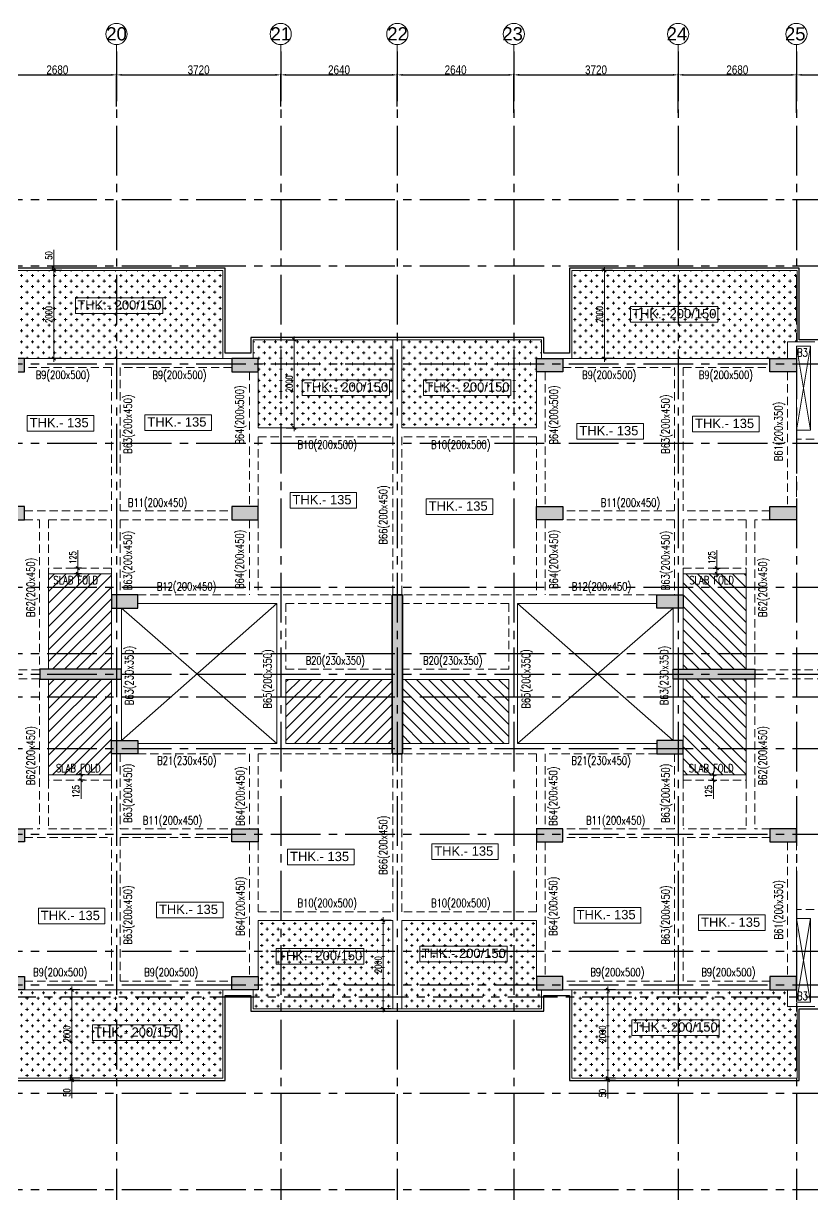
# Model space of a CAD drawing. Header units: millimetres. Extents: x 1255966 to 1543012, y 318612 to 465611.
# Drawn here: x 1395403 to 1413276, y 343870 to 370403 of the extents above; entities that cross this region are included whole.
import ezdxf
from ezdxf.enums import TextEntityAlignment as Align

# ---------------------------------------------------------------- set-up
doc = ezdxf.new("R2010")
doc.units = ezdxf.units.MM
doc.header["$LTSCALE"] = 500
doc.header["$MEASUREMENT"] = 0
doc.header["$PDMODE"] = 34
doc.linetypes.add('HIDDEN', pattern=[0.375, 0.25, -0.125])
doc.linetypes.add('Site$0$CENTER2', pattern=[1.125, 0.75, -0.125, 0.125, -0.125])
doc.layers.get('Defpoints').update_dxf_attribs({"lineweight": 0})
for name, color, linetype in [('3BEAM NO', 6, 'Continuous'), ('GLASS', 5, 'Continuous'), ('GRID', 7, 'Continuous'), ('GRID DIM', 7, 'Continuous'), ('S-COLUMN-HATCH', 253, 'Continuous'), ('S-FRAMING PLAN', 4, 'Continuous'), ('T BEAM N', 3, 'Continuous'), ('TOWER AREA COLUMN.', 6, 'Continuous')]:
    doc.layers.add(name, color=color, linetype=linetype)
for name, color, linetype, lineweight in [('CALL', 1, 'Continuous', 18), ('CUT OUT', 1, 'Continuous', 13), ('dim-M', 1, 'Continuous', 15), ('GRID NO.', 7, 'Continuous', 20), ('HATCH', 1, 'Continuous', 5), ('TEXT 01', 3, 'Continuous', 15), ('TOWER AREA BEAM..', 3, 'Continuous', 20), ('TOWER COL HATCH', 253, 'Continuous', 20)]:
    doc.layers.add(name, color=color, linetype=linetype, lineweight=lineweight)
doc.layers.add('PROJECTION', color=7, linetype='HIDDEN', true_color=0xff4000)
doc.layers.add('STAIR', color=7, linetype='Continuous', true_color=0x3f4f7f)
doc.styles.add('2MM', font='romans.shx', dxfattribs={"width": 0.7})
doc.styles.add('ABHI', font='arial.ttf')
doc.styles.add('D50', font='arial.ttf', dxfattribs={"width": 0.8})
doc.styles.add('S-T', font='romans.shx')
doc.dimstyles.new('INNER DIM', dxfattribs={"dimtxt": 200, "dimasz": 120, "dimexe": 25, "dimexo": 25, "dimgap": 12, "dimtad": 1, "dimdec": 0, "dimrnd": 5, "dimzin": 0, "dimdsep": 46, "dimtxsty": 'D50', "dimcen": 0.09, "dimdle": 25, "dimclrt": 6, "dimadec": 0, "dimazin": 0, "dimtfac": 1, "dimtdec": 0, "dimtofl": 0, "dimtmove": 1, "dimatfit": 3, "dimfxl": 75, "dimtolj": 1, "dimtzin": 0, "dimarcsym": 0})
doc.dimstyles.new('RAJESH', dxfattribs={"dimtxt": 200, "dimasz": 180, "dimexe": 100, "dimexo": 250, "dimgap": 50, "dimtad": 2, "dimdec": 0, "dimrnd": 5, "dimzin": 1, "dimdsep": 46, "dimtxsty": '2MM', "dimblk": 'OBLIQUE', "dimcen": 0, "dimdle": 100, "dimclrd": 1, "dimclre": 1, "dimclrt": 3, "dimadec": 0, "dimazin": 0, "dimtfac": 1, "dimtdec": 0, "dimtix": 1, "dimtmove": 2, "dimatfit": 3, "dimfxl": 1, "dimtolj": 1, "dimlwd": -1, "dimarcsym": 0})
pattern_1 = [(90, (-1381890.62, -304839.69), (-125, 125), [62.5, -187.5]), (180, (-1381859.37, -304808.44), (-125, -125), [62.5, -187.5])]
pattern_2 = [(45, (-1381890.62, -304839.69), (-132.582521, 132.582521), [])]

# ---------------------------------------------------------------- blocks, each defined once
blk = doc.blocks.new('A$Ca8bcdc7a')
at = {"layer": 'HATCH', "ltscale": 10}
h = blk.add_hatch(dxfattribs=at)
h.set_pattern_fill('CROSS', color=1, scale=500, angle=90)
h.set_pattern_definition(pattern_1)
h.paths.add_polyline_path([(18030, 7280), (12925, 7280), (12925, 5660), (13140, 5660), (13140, 5280), (13690, 5280), (18030, 5280)])
h = blk.add_hatch(dxfattribs=at)
h.set_pattern_fill('CROSS', color=1, scale=500, angle=90)
h.set_pattern_definition(pattern_1)
h.paths.add_polyline_path([(21880, 5710), (18715, 5710), (18715, 5280), (18830, 5280), (18830, 3710), (21830, 3710), (21880, 3710)])
h = blk.add_hatch(dxfattribs=at)
h.set_pattern_fill('ANSI31', color=1, scale=1500)
h.set_pattern_definition(pattern_2)
h.paths.add_polyline_path([(15505, -1755), (15505, -370), (15505, -70), (15505, 405), (14080, 405), (14080, -1755)])
h = blk.add_hatch(dxfattribs=at)
h.set_pattern_fill('ANSI31', color=1, scale=1500)
h.set_pattern_definition(pattern_2)
h.paths.add_polyline_path([(14080, -4145), (15505, -4145), (15505, -3670), (15505, -3370), (15505, -1985), (14080, -1985)])
h = blk.add_hatch(dxfattribs=at)
h.set_pattern_fill('ANSI31', color=1, scale=1500)
h.set_pattern_definition(pattern_2)
h.paths.add_polyline_path([(21865, -3440), (21865, -1985), (19455, -1985), (19455, -3440)])
h = blk.add_hatch(dxfattribs=at)
h.set_pattern_fill('CROSS', color=1, scale=500, angle=90)
h.set_pattern_definition([(90, (-1376200.62, -303269.69), (-125, 125), [62.5, -187.5]), (180, (-1376169.37, -303238.44), (-125, -125), [62.5, -187.5])])
h.paths.add_polyline_path([(21880, -7452), (23770, -7450), (19380, -7450), (18830, -7450), (18830, -9020), (18715, -9020), (18715, -9450), (21880, -9450)])
h = blk.add_hatch(dxfattribs=at)
h.set_pattern_fill('CROSS', color=1, scale=500, angle=90)
h.set_pattern_definition(pattern_1)
h.paths.add_polyline_path([(18030, -9020), (13690, -9020), (13140, -9020), (13140, -9400), (12925, -9400), (12925, -11020), (18030, -11020)])
at = {"layer": 'CUT OUT', "color": 1, "ltscale": 10}
for p, q in [((12625, 5560), (12940, 3660)), ((12940, 5560), (12625, 3660)), ((19255, -270), (15735, -3370)), ((15735, -370), (19255, -3440)), ((12940, -7400), (12625, -9300)), ((12625, -7400), (12940, -9300))]:
    blk.add_line(p, q, dxfattribs=at)
at = {"layer": 'S-FRAMING PLAN', "color": 3, "linetype": 'ByBlock', "lineweight": 20, "ltscale": 10}
for p, q in [((12525, 5660), (13140, 5660)), ((13140, 5660), (13140, 5280)), ((21880, 5710), (21880, 3710)), ((12625, 5560), (12625, 3660)), ((12625, 5560), (12940, 5560)), ((12940, 5560), (12940, 5280)), ((13540, 5280), (18230, 5280)), ((12940, 4980), (12940, 3660)), ((18830, 4980), (18830, 3710)), ((12625, 3660), (12940, 3660)), ((18830, 3710), (21880, 3710)), ((14080, 530), (14080, -1755)), ((15505, 405), (14080, 405)), ((15505, 530), (15505, -70)), ((15505, -370), (15505, -1755)), ((15735, -370), (15735, -1755)), ((16105, -270), (19255, -270)), ((19255, -270), (19255, -3440)), ((14080, -1985), (14080, -4270)), ((15505, -1985), (15505, -3370)), ((15735, -1985), (15735, -3370)), ((19455, -1985), (21865, -1985)), ((19455, -1985), (19455, -3440)), ((16105, -3440), (19255, -3440)), ((19455, -3440), (21865, -3440)), ((15505, -3670), (15505, -4270)), ((15505, -4145), (14080, -4145)), ((12625, -7400), (12625, -9300)), ((12625, -7400), (12940, -7400)), ((12940, -7400), (12940, -8720)), ((18830, -7450), (21880, -7450)), ((18830, -7450), (18830, -8720)), ((21880, -9450), (21880, -7450)), ((12940, -9020), (12940, -9300)), ((13140, -9020), (13140, -9400)), ((13540, -9020), (18230, -9020)), ((12525, -9400), (13140, -9400)), ((12625, -9300), (12940, -9300))]:
    blk.add_line(p, q, dxfattribs=at)
for points in [[(12925, 5660), (12925, 7280), (18030, 7280), (18030, 5280)], [(21980, 5710), (18715, 5710), (18715, 5280)], [(18030, -9020), (18030, -11020), (12925, -11020), (12925, -9400)], [(21980, -9450), (18715, -9450), (18715, -9020)]]:
    blk.add_lwpolyline(points, dxfattribs=at)
at = {"layer": 'TOWER AREA BEAM..', "color": 3, "linetype": 'HIDDEN', "ltscale": 1.5}
for p, q in [((15505, 5080), (13540, 5080)), ((15505, 5080), (15505, 1830)), ((18230, 5080), (15705, 5080)), ((15705, 5080), (15705, 1830)), ((13140, 4980), (13140, 1930)), ((18630, 4980), (18630, 1930)), ((10010, 3460), (12940, 3460)), ((12940, 3460), (12940, 1930)), ((18830, 3510), (21880, 3510)), ((18830, 3510), (18830, 1930)), ((21880, 3510), (21880, -70)), ((13540, 1830), (15505, 1830)), ((13540, 1630), (13880, 1630)), ((13880, 1630), (13880, -1755)), ((14080, 1630), (14080, 530)), ((14080, 1630), (15505, 1630)), ((15505, 1630), (15505, 530)), ((15705, 1830), (18230, 1830)), ((15705, 1630), (15705, -70)), ((15705, 1630), (18230, 1630)), ((18630, 1630), (18630, -70)), ((18830, 1630), (18830, -70)), ((15505, 530), (14080, 530)), ((16105, -70), (18630, -70)), ((18830, -70), (21865, -70)), ((19455, -270), (19455, -1755)), ((19455, -270), (21865, -270)), ((13880, -1770), (7089, -1770)), ((19455, -1755), (21865, -1755)), ((13880, -1970), (7089, -1970)), ((13880, -1985), (13880, -5370)), ((15705, -3670), (15705, -5370)), ((16105, -3670), (18630, -3670)), ((18630, -3670), (18630, -5370)), ((18830, -3670), (18830, -5370)), ((18830, -3670), (21865, -3670)), ((21880, -7250), (21880, -3670)), ((15505, -4270), (14080, -4270)), ((14080, -4270), (14080, -5370)), ((15505, -4270), (15505, -5370)), ((13540, -5370), (13880, -5370)), ((13540, -5570), (15505, -5570)), ((14080, -5370), (15505, -5370)), ((15505, -5570), (15505, -8820)), ((15705, -5370), (18230, -5370)), ((15705, -5570), (15705, -8820)), ((15705, -5570), (18230, -5570)), ((12940, -5670), (12940, -7200)), ((13140, -5670), (13140, -8720)), ((18630, -5670), (18630, -8720)), ((18830, -5670), (18830, -7250)), ((10010, -7200), (12940, -7200)), ((18830, -7250), (21880, -7250)), ((13540, -8820), (15505, -8820)), ((15705, -8820), (18230, -8820))]:
    blk.add_line(p, q, dxfattribs=at)
blk = doc.blocks.new('GRID MARK')
at = {"layer": 'GRID NO.', "const_width": 50}
blk.add_lwpolyline([(0, -541), (0, -891)], dxfattribs=at)
at = {"layer": 'GRID NO.'}
blk.add_circle((0, 0), 541, dxfattribs=at)
at = {"layer": 'GRID NO.', "style": 'D50', "width": 0.8}
blk.add_attdef('Y1', text='', height=500, dxfattribs=at).set_placement((-33, -267), align=Align.CENTER)
blk = doc.blocks.new('*D29')
at = {"layer": 'Defpoints', "color": 0, "linetype": 'Continuous', "transparency": 16777216}
for p in [(1397511, 258393), (1394831, 257871), (1397511, 257652)]:
    blk.add_point(p, dxfattribs=at)
at = {"layer": 'GRID DIM', "color": 0, "linetype": 'Continuous', "lineweight": -2, "transparency": 16777216}
for p, q in [((1394831, 257896), (1394831, 258418)), ((1397511, 257677), (1397511, 258418))]:
    blk.add_line(p, q, dxfattribs=at)
at = {"layer": 'GRID DIM', "linetype": 'Continuous', "lineweight": -2, "transparency": 16777216}
blk.add_line((1394951, 258393), (1397391, 258393), dxfattribs=at)
at = {"layer": 'GRID DIM', "linetype": 'Continuous', "transparency": 16777216}
for points in [[(1394951, 258413), (1394951, 258373), (1394831, 258393)], [(1397391, 258413), (1397391, 258373), (1397511, 258393)]]:
    blk.add_solid(points, dxfattribs=at)
at = {"layer": 'GRID DIM', "linetype": 'Continuous', "transparency": 16777216, "insert": (1396171, 258507), "char_height": 200, "attachment_point": 5, "style": 'D50'}
blk.add_mtext('\\A1;2680', dxfattribs=at)
blk = doc.blocks.new('*D30')
at = {"layer": 'Defpoints', "color": 0, "linetype": 'Continuous', "transparency": 16777216}
for p in [(1401231, 258393), (1397511, 257652), (1401231, 257652)]:
    blk.add_point(p, dxfattribs=at)
at = {"layer": 'GRID DIM', "color": 0, "linetype": 'Continuous', "lineweight": -2, "transparency": 16777216}
for p, q in [((1397511, 257677), (1397511, 258418)), ((1401231, 257677), (1401231, 258418))]:
    blk.add_line(p, q, dxfattribs=at)
at = {"layer": 'GRID DIM', "linetype": 'Continuous', "lineweight": -2, "transparency": 16777216}
blk.add_line((1397631, 258393), (1401111, 258393), dxfattribs=at)
at = {"layer": 'GRID DIM', "linetype": 'Continuous', "transparency": 16777216}
for points in [[(1397631, 258413), (1397631, 258373), (1397511, 258393)], [(1401111, 258413), (1401111, 258373), (1401231, 258393)]]:
    blk.add_solid(points, dxfattribs=at)
at = {"layer": 'GRID DIM', "linetype": 'Continuous', "transparency": 16777216, "insert": (1399371, 258507), "char_height": 200, "attachment_point": 5, "style": 'D50'}
blk.add_mtext('\\A1;3720', dxfattribs=at)
blk = doc.blocks.new('*D31')
at = {"layer": 'Defpoints', "color": 0, "linetype": 'Continuous', "transparency": 16777216}
for p in [(1403871, 258393), (1401231, 257652), (1403871, 257652)]:
    blk.add_point(p, dxfattribs=at)
at = {"layer": 'GRID DIM', "color": 0, "linetype": 'Continuous', "lineweight": -2, "transparency": 16777216}
for p, q in [((1401231, 257677), (1401231, 258418)), ((1403871, 257677), (1403871, 258418))]:
    blk.add_line(p, q, dxfattribs=at)
at = {"layer": 'GRID DIM', "linetype": 'Continuous', "lineweight": -2, "transparency": 16777216}
blk.add_line((1401351, 258393), (1403751, 258393), dxfattribs=at)
at = {"layer": 'GRID DIM', "linetype": 'Continuous', "transparency": 16777216}
for points in [[(1401351, 258413), (1401351, 258373), (1401231, 258393)], [(1403751, 258413), (1403751, 258373), (1403871, 258393)]]:
    blk.add_solid(points, dxfattribs=at)
at = {"layer": 'GRID DIM', "linetype": 'Continuous', "transparency": 16777216, "insert": (1402551, 258507), "char_height": 200, "attachment_point": 5, "style": 'D50'}
blk.add_mtext('\\A1;2640', dxfattribs=at)
blk = doc.blocks.new('*D32')
at = {"layer": 'Defpoints', "color": 0, "linetype": 'Continuous', "transparency": 16777216}
for p in [(1406511, 258393), (1403871, 257652), (1406511, 257510)]:
    blk.add_point(p, dxfattribs=at)
at = {"layer": 'GRID DIM', "color": 0, "linetype": 'Continuous', "lineweight": -2, "transparency": 16777216}
for p, q in [((1403871, 257677), (1403871, 258418)), ((1406511, 257535), (1406511, 258418))]:
    blk.add_line(p, q, dxfattribs=at)
at = {"layer": 'GRID DIM', "linetype": 'Continuous', "lineweight": -2, "transparency": 16777216}
blk.add_line((1403991, 258393), (1406391, 258393), dxfattribs=at)
at = {"layer": 'GRID DIM', "linetype": 'Continuous', "transparency": 16777216}
for points in [[(1403991, 258413), (1403991, 258373), (1403871, 258393)], [(1406391, 258413), (1406391, 258373), (1406511, 258393)]]:
    blk.add_solid(points, dxfattribs=at)
at = {"layer": 'GRID DIM', "linetype": 'Continuous', "transparency": 16777216, "insert": (1405191, 258507), "char_height": 200, "attachment_point": 5, "style": 'D50'}
blk.add_mtext('\\A1;2640', dxfattribs=at)
blk = doc.blocks.new('*D33')
at = {"layer": 'Defpoints', "color": 0, "linetype": 'Continuous', "transparency": 16777216}
for p in [(1410231, 258393), (1406511, 257510), (1410231, 257510)]:
    blk.add_point(p, dxfattribs=at)
at = {"layer": 'GRID DIM', "color": 0, "linetype": 'Continuous', "lineweight": -2, "transparency": 16777216}
for p, q in [((1406511, 257535), (1406511, 258418)), ((1410231, 257535), (1410231, 258418))]:
    blk.add_line(p, q, dxfattribs=at)
at = {"layer": 'GRID DIM', "linetype": 'Continuous', "lineweight": -2, "transparency": 16777216}
blk.add_line((1406631, 258393), (1410111, 258393), dxfattribs=at)
at = {"layer": 'GRID DIM', "linetype": 'Continuous', "transparency": 16777216}
for points in [[(1406631, 258413), (1406631, 258373), (1406511, 258393)], [(1410111, 258413), (1410111, 258373), (1410231, 258393)]]:
    blk.add_solid(points, dxfattribs=at)
at = {"layer": 'GRID DIM', "linetype": 'Continuous', "transparency": 16777216, "insert": (1408371, 258507), "char_height": 200, "attachment_point": 5, "style": 'D50'}
blk.add_mtext('\\A1;3720', dxfattribs=at)
blk = doc.blocks.new('*D34')
at = {"layer": 'Defpoints', "color": 0, "linetype": 'Continuous', "transparency": 16777216}
for p in [(1412911, 258393), (1410231, 257510), (1412911, 257510)]:
    blk.add_point(p, dxfattribs=at)
at = {"layer": 'GRID DIM', "color": 0, "linetype": 'Continuous', "lineweight": -2, "transparency": 16777216}
for p, q in [((1410231, 257535), (1410231, 258418)), ((1412911, 257535), (1412911, 258418))]:
    blk.add_line(p, q, dxfattribs=at)
at = {"layer": 'GRID DIM', "linetype": 'Continuous', "lineweight": -2, "transparency": 16777216}
blk.add_line((1410351, 258393), (1412791, 258393), dxfattribs=at)
at = {"layer": 'GRID DIM', "linetype": 'Continuous', "transparency": 16777216}
for points in [[(1410351, 258413), (1410351, 258373), (1410231, 258393)], [(1412791, 258413), (1412791, 258373), (1412911, 258393)]]:
    blk.add_solid(points, dxfattribs=at)
at = {"layer": 'GRID DIM', "linetype": 'Continuous', "transparency": 16777216, "insert": (1411571, 258507), "char_height": 200, "attachment_point": 5, "style": 'D50'}
blk.add_mtext('\\A1;2680', dxfattribs=at)
blk = doc.blocks.new('*D35')
at = {"layer": 'Defpoints', "color": 0, "linetype": 'Continuous', "transparency": 16777216}
for p in [(1416441, 258393), (1412911, 257510), (1416441, 257510)]:
    blk.add_point(p, dxfattribs=at)
at = {"layer": 'GRID DIM', "color": 0, "linetype": 'Continuous', "lineweight": -2, "transparency": 16777216}
for p, q in [((1412911, 257535), (1412911, 258418)), ((1416441, 257535), (1416441, 258418))]:
    blk.add_line(p, q, dxfattribs=at)
at = {"layer": 'GRID DIM', "linetype": 'Continuous', "lineweight": -2, "transparency": 16777216}
blk.add_line((1413031, 258393), (1416321, 258393), dxfattribs=at)
at = {"layer": 'GRID DIM', "linetype": 'Continuous', "transparency": 16777216}
for points in [[(1413031, 258413), (1413031, 258373), (1412911, 258393)], [(1416321, 258413), (1416321, 258373), (1416441, 258393)]]:
    blk.add_solid(points, dxfattribs=at)
at = {"layer": 'GRID DIM', "linetype": 'Continuous', "transparency": 16777216, "insert": (1414676, 258507), "char_height": 200, "attachment_point": 5, "style": 'D50'}
blk.add_mtext('\\A1;3530', dxfattribs=at)
blk = doc.blocks.new('_Oblique')
at = {"color": 0, "linetype": 'ByBlock', "lineweight": -2}
blk.add_line((-0.5, -0.5), (0.5, 0.5), dxfattribs=at)
blk = doc.blocks.new('*D79')
at = {"layer": 'Defpoints', "color": 0, "ltscale": 100, "transparency": 16777216}
for p in [(1396707, 353258), (1396829, 353383), (1396829, 353258)]:
    blk.add_point(p, dxfattribs=at)
at = {"layer": 'dim-M', "color": 1, "ltscale": 100, "transparency": 16777216}
for p, q in [((1396707, 353458), (1396707, 353183)), ((1396707, 352836), (1396707, 353258))]:
    blk.add_line(p, q, dxfattribs=at)
at = {"layer": 'dim-M', "color": 1, "lineweight": -2, "ltscale": 100, "transparency": 16777216}
for p, q in [((1396789, 353383), (1396632, 353383)), ((1396789, 353258), (1396632, 353258))]:
    blk.add_line(p, q, dxfattribs=at)
at = {"layer": 'dim-M', "color": 1, "ltscale": 100, "transparency": 16777216, "xscale": 75, "yscale": 75, "zscale": 75}
for p, rotation in [((1396707, 353383), 90), ((1396707, 353258), 270)]:
    blk.add_blockref('_Oblique', p, dxfattribs=dict(at, rotation=rotation))
at = {"layer": 'dim-M', "color": 3, "ltscale": 100, "transparency": 16777216, "insert": (1396592, 353003), "char_height": 150, "attachment_point": 5, "rotation": 90, "style": '2MM'}
blk.add_mtext('\\A1;125', dxfattribs=at)
blk = doc.blocks.new('*D80')
at = {"layer": 'Defpoints', "color": 0, "ltscale": 100, "transparency": 16777216}
for p in [(1396636, 357933), (1396758, 358058), (1396758, 357933)]:
    blk.add_point(p, dxfattribs=at)
at = {"layer": 'dim-M', "color": 1, "ltscale": 100, "transparency": 16777216}
for p, q in [((1396636, 358471), (1396636, 358058)), ((1396636, 358133), (1396636, 357858))]:
    blk.add_line(p, q, dxfattribs=at)
at = {"layer": 'dim-M', "color": 1, "lineweight": -2, "ltscale": 100, "transparency": 16777216}
for p, q in [((1396718, 358058), (1396561, 358058)), ((1396718, 357933), (1396561, 357933))]:
    blk.add_line(p, q, dxfattribs=at)
at = {"layer": 'dim-M', "color": 1, "ltscale": 100, "transparency": 16777216, "xscale": 75, "yscale": 75, "zscale": 75}
for p, rotation in [((1396636, 358058), 90), ((1396636, 357933), 270)]:
    blk.add_blockref('_Oblique', p, dxfattribs=dict(at, rotation=rotation))
at = {"layer": 'dim-M', "color": 3, "ltscale": 100, "transparency": 16777216, "insert": (1396521, 358303), "char_height": 150, "attachment_point": 5, "rotation": 90, "style": '2MM'}
blk.add_mtext('\\A1;125', dxfattribs=at)
blk = doc.blocks.new('*D83')
at = {"layer": 'Defpoints', "color": 0, "ltscale": 100, "transparency": 16777216}
for p in [(1410912, 353383), (1410912, 353258), (1411035, 353258)]:
    blk.add_point(p, dxfattribs=at)
at = {"layer": 'dim-M', "color": 1, "ltscale": 100, "transparency": 16777216}
for p, q in [((1411035, 353458), (1411035, 353183)), ((1411035, 352836), (1411035, 353258))]:
    blk.add_line(p, q, dxfattribs=at)
at = {"layer": 'dim-M', "color": 1, "lineweight": -2, "ltscale": 100, "transparency": 16777216}
for p, q in [((1410952, 353383), (1411110, 353383)), ((1410952, 353258), (1411110, 353258))]:
    blk.add_line(p, q, dxfattribs=at)
at = {"layer": 'dim-M', "color": 1, "ltscale": 100, "transparency": 16777216, "xscale": 75, "yscale": 75, "zscale": 75}
for p, rotation in [((1411035, 353383), 90), ((1411035, 353258), 270)]:
    blk.add_blockref('_Oblique', p, dxfattribs=dict(at, rotation=rotation))
at = {"layer": 'dim-M', "color": 3, "ltscale": 100, "transparency": 16777216, "insert": (1410920, 353003), "char_height": 150, "attachment_point": 5, "rotation": 90, "style": '2MM'}
blk.add_mtext('\\A1;125', dxfattribs=at)
blk = doc.blocks.new('*D82')
at = {"layer": 'Defpoints', "color": 0, "ltscale": 100, "transparency": 16777216}
for p in [(1410984, 358058), (1410984, 357933), (1411106, 357933)]:
    blk.add_point(p, dxfattribs=at)
at = {"layer": 'dim-M', "color": 1, "ltscale": 100, "transparency": 16777216}
for p, q in [((1411106, 358471), (1411106, 358058)), ((1411106, 358133), (1411106, 357858))]:
    blk.add_line(p, q, dxfattribs=at)
at = {"layer": 'dim-M', "color": 1, "lineweight": -2, "ltscale": 100, "transparency": 16777216}
for p, q in [((1411024, 358058), (1411181, 358058)), ((1411024, 357933), (1411181, 357933))]:
    blk.add_line(p, q, dxfattribs=at)
at = {"layer": 'dim-M', "color": 1, "ltscale": 100, "transparency": 16777216, "xscale": 75, "yscale": 75, "zscale": 75}
for p, rotation in [((1411106, 358058), 90), ((1411106, 357933), 270)]:
    blk.add_blockref('_Oblique', p, dxfattribs=dict(at, rotation=rotation))
at = {"layer": 'dim-M', "color": 3, "ltscale": 100, "transparency": 16777216, "insert": (1410991, 358303), "char_height": 150, "attachment_point": 5, "rotation": 90, "style": '2MM'}
blk.add_mtext('\\A1;125', dxfattribs=at)
blk = doc.blocks.new('3tgra')
at = {"layer": 'TOWER COL HATCH'}
h = blk.add_hatch(color=253, dxfattribs=at)
h.dxf.hatch_style = 1
h.paths.add_polyline_path([(1395431, 91122), (1395431, 91422), (1394831, 91422), (1394831, 91122)])
h = blk.add_hatch(color=253, dxfattribs=at)
h.dxf.hatch_style = 1
h.paths.add_polyline_path([(1400721, 91122), (1400721, 91422), (1400121, 91422), (1400121, 91122)])
h = blk.add_hatch(color=253, dxfattribs=at)
h.dxf.hatch_style = 1
h.paths.add_polyline_path([(1395431, 87772), (1395431, 88072), (1394831, 88072), (1394831, 87772)])
h = blk.add_hatch(color=253, dxfattribs=at)
h.dxf.hatch_style = 1
h.paths.add_polyline_path([(1400121, 88072), (1400121, 87772), (1400721, 87772), (1400721, 88072)])
h = blk.add_hatch(color=253, dxfattribs=at)
h.dxf.hatch_style = 1
h.paths.add_polyline_path([(1397996, 85772), (1397996, 86072), (1397396, 86072), (1397396, 85772)])
h = blk.add_hatch(color=253, dxfattribs=at)
h.dxf.hatch_style = 1
h.paths.add_polyline_path([(1403986, 82472), (1403986, 86072), (1403756, 86072), (1403756, 82472)])
h = blk.add_hatch(color=253, dxfattribs=at)
h.dxf.hatch_style = 1
h.paths.add_polyline_path([(1397626, 84387), (1395771, 84387), (1395771, 84157), (1397626, 84157)])
h = blk.add_hatch(color=253, dxfattribs=at)
h.dxf.hatch_style = 1
h.paths.add_polyline_path([(1397996, 82772), (1397996, 82472), (1397396, 82472), (1397396, 82772)])
h = blk.add_hatch(color=253, dxfattribs=at)
h.dxf.hatch_style = 1
h.paths.add_polyline_path([(1395431, 80772), (1395431, 80472), (1394831, 80472), (1394831, 80772)])
h = blk.add_hatch(color=253, dxfattribs=at)
h.dxf.hatch_style = 1
h.paths.add_polyline_path([(1400121, 80472), (1400121, 80772), (1400721, 80772), (1400721, 80472)])
h = blk.add_hatch(color=253, dxfattribs=at)
h.dxf.hatch_style = 1
h.paths.add_polyline_path([(1395431, 77422), (1395431, 77122), (1394831, 77122), (1394831, 77422)])
h = blk.add_hatch(color=253, dxfattribs=at)
h.dxf.hatch_style = 1
h.paths.add_polyline_path([(1400721, 77422), (1400721, 77122), (1400121, 77122), (1400121, 77422)])
at = {"layer": 'TOWER AREA COLUMN.', "color": 4}
for points in [[(1395431, 91122), (1395431, 91422), (1394831, 91422), (1394831, 91122)], [(1400721, 91122), (1400721, 91422), (1400121, 91422), (1400121, 91122)], [(1395431, 87772), (1395431, 88072), (1394831, 88072), (1394831, 87772)], [(1400121, 88072), (1400121, 87772), (1400721, 87772), (1400721, 88072)], [(1397996, 85772), (1397996, 86072), (1397396, 86072), (1397396, 85772)], [(1403986, 82472), (1403986, 86072), (1403756, 86072), (1403756, 82472)], [(1397626, 84387), (1395771, 84387), (1395771, 84157), (1397626, 84157)], [(1397996, 82772), (1397996, 82472), (1397396, 82472), (1397396, 82772)], [(1395431, 80772), (1395431, 80472), (1394831, 80472), (1394831, 80772)], [(1400121, 80472), (1400121, 80772), (1400721, 80772), (1400721, 80472)], [(1395431, 77422), (1395431, 77122), (1394831, 77122), (1394831, 77422)], [(1400721, 77422), (1400721, 77122), (1400121, 77122), (1400121, 77422)]]:
    blk.add_lwpolyline(points, close=True, dxfattribs=at)
blk = doc.blocks.new('*D570')
at = {"layer": 'Defpoints', "color": 0, "ltscale": 100, "transparency": 16777216}
for p in [(1396312, 364808), (1396094, 362808), (1396312, 362808)]:
    blk.add_point(p, dxfattribs=at)
at = {"layer": 'dim-M', "color": 1, "ltscale": 100, "transparency": 16777216}
blk.add_line((1396094, 364883), (1396094, 362733), dxfattribs=at)
at = {"layer": 'dim-M', "color": 1, "lineweight": -2, "ltscale": 100, "transparency": 16777216}
for p, q in [((1396272, 364808), (1396019, 364808)), ((1396272, 362808), (1396019, 362808))]:
    blk.add_line(p, q, dxfattribs=at)
at = {"layer": 'dim-M', "color": 1, "ltscale": 100, "transparency": 16777216, "xscale": 75, "yscale": 75, "zscale": 75}
for p, rotation in [((1396094, 364808), 90), ((1396094, 362808), 270)]:
    blk.add_blockref('_Oblique', p, dxfattribs=dict(at, rotation=rotation))
at = {"layer": 'dim-M', "color": 3, "ltscale": 100, "transparency": 16777216, "insert": (1395979, 363808), "char_height": 150, "attachment_point": 5, "rotation": 90, "style": '2MM'}
blk.add_mtext('\\A1;2000', dxfattribs=at)
blk = doc.blocks.new('*D571')
at = {"layer": 'Defpoints', "color": 0, "ltscale": 100, "transparency": 16777216}
for p in [(1408784, 364808), (1408566, 362808), (1408784, 362808)]:
    blk.add_point(p, dxfattribs=at)
at = {"layer": 'dim-M', "color": 1, "ltscale": 100, "transparency": 16777216}
blk.add_line((1408566, 364883), (1408566, 362733), dxfattribs=at)
at = {"layer": 'dim-M', "color": 1, "lineweight": -2, "ltscale": 100, "transparency": 16777216}
for p, q in [((1408744, 364808), (1408491, 364808)), ((1408744, 362808), (1408491, 362808))]:
    blk.add_line(p, q, dxfattribs=at)
at = {"layer": 'dim-M', "color": 1, "ltscale": 100, "transparency": 16777216, "xscale": 75, "yscale": 75, "zscale": 75}
for p, rotation in [((1408566, 364808), 90), ((1408566, 362808), 270)]:
    blk.add_blockref('_Oblique', p, dxfattribs=dict(at, rotation=rotation))
at = {"layer": 'dim-M', "color": 3, "ltscale": 100, "transparency": 16777216, "insert": (1408451, 363808), "char_height": 150, "attachment_point": 5, "rotation": 90, "style": '2MM'}
blk.add_mtext('\\A1;2000', dxfattribs=at)
blk = doc.blocks.new('*D576')
at = {"layer": 'Defpoints', "color": 0, "ltscale": 100, "transparency": 16777216}
for p in [(1401316, 363238), (1401316, 361238), (1401534, 361238)]:
    blk.add_point(p, dxfattribs=at)
at = {"layer": 'dim-M', "color": 1, "lineweight": -2, "ltscale": 100, "transparency": 16777216}
for p, q in [((1401356, 363238), (1401609, 363238)), ((1401356, 361238), (1401609, 361238))]:
    blk.add_line(p, q, dxfattribs=at)
at = {"layer": 'dim-M', "color": 1, "ltscale": 100, "transparency": 16777216}
blk.add_line((1401534, 363313), (1401534, 361163), dxfattribs=at)
at = {"layer": 'dim-M', "color": 1, "ltscale": 100, "transparency": 16777216, "xscale": 75, "yscale": 75, "zscale": 75}
for p, rotation in [((1401534, 363238), 90), ((1401534, 361238), 270)]:
    blk.add_blockref('_Oblique', p, dxfattribs=dict(at, rotation=rotation))
at = {"layer": 'dim-M', "color": 3, "ltscale": 100, "transparency": 16777216, "insert": (1401419, 362238), "char_height": 150, "attachment_point": 5, "rotation": 90, "style": '2MM'}
blk.add_mtext('\\A1;2000', dxfattribs=at)
blk = doc.blocks.new('*D588')
at = {"layer": 'Defpoints', "color": 0, "ltscale": 100, "transparency": 16777216}
for p in [(1408855, 348508), (1408636, 346508), (1408855, 346508)]:
    blk.add_point(p, dxfattribs=at)
at = {"layer": 'dim-M', "color": 1, "lineweight": -2, "ltscale": 100, "transparency": 16777216}
for p, q in [((1408815, 348508), (1408561, 348508)), ((1408815, 346508), (1408561, 346508))]:
    blk.add_line(p, q, dxfattribs=at)
at = {"layer": 'dim-M', "color": 1, "ltscale": 100, "transparency": 16777216}
blk.add_line((1408636, 348583), (1408636, 346433), dxfattribs=at)
at = {"layer": 'dim-M', "color": 1, "ltscale": 100, "transparency": 16777216, "xscale": 75, "yscale": 75, "zscale": 75}
for p, rotation in [((1408636, 348508), 90), ((1408636, 346508), 270)]:
    blk.add_blockref('_Oblique', p, dxfattribs=dict(at, rotation=rotation))
at = {"layer": 'dim-M', "color": 3, "ltscale": 100, "transparency": 16777216, "insert": (1408521, 347508), "char_height": 150, "attachment_point": 5, "rotation": 90, "style": '2MM'}
blk.add_mtext('\\A1;2000', dxfattribs=at)
blk = doc.blocks.new('*D589')
at = {"layer": 'Defpoints', "color": 0, "ltscale": 100, "transparency": 16777216}
for p in [(1396721, 348508), (1396502, 346508), (1396721, 346508)]:
    blk.add_point(p, dxfattribs=at)
at = {"layer": 'dim-M', "color": 1, "lineweight": -2, "ltscale": 100, "transparency": 16777216}
for p, q in [((1396681, 348508), (1396427, 348508)), ((1396681, 346508), (1396427, 346508))]:
    blk.add_line(p, q, dxfattribs=at)
at = {"layer": 'dim-M', "color": 1, "ltscale": 100, "transparency": 16777216}
blk.add_line((1396502, 348583), (1396502, 346433), dxfattribs=at)
at = {"layer": 'dim-M', "color": 1, "ltscale": 100, "transparency": 16777216, "xscale": 75, "yscale": 75, "zscale": 75}
for p, rotation in [((1396502, 348508), 90), ((1396502, 346508), 270)]:
    blk.add_blockref('_Oblique', p, dxfattribs=dict(at, rotation=rotation))
at = {"layer": 'dim-M', "color": 3, "ltscale": 100, "transparency": 16777216, "insert": (1396387, 347508), "char_height": 150, "attachment_point": 5, "rotation": 90, "style": '2MM'}
blk.add_mtext('\\A1;2000', dxfattribs=at)
blk = doc.blocks.new('*D600')
at = {"layer": 'Defpoints', "color": 0, "ltscale": 100, "transparency": 16777216}
for p in [(1403771, 350078), (1403552, 348078), (1403771, 348078)]:
    blk.add_point(p, dxfattribs=at)
at = {"layer": 'dim-M', "color": 1, "lineweight": -2, "ltscale": 100, "transparency": 16777216}
for p, q in [((1403731, 350078), (1403477, 350078)), ((1403731, 348078), (1403477, 348078))]:
    blk.add_line(p, q, dxfattribs=at)
at = {"layer": 'dim-M', "color": 1, "ltscale": 100, "transparency": 16777216}
blk.add_line((1403552, 350153), (1403552, 348003), dxfattribs=at)
at = {"layer": 'dim-M', "color": 1, "ltscale": 100, "transparency": 16777216, "xscale": 75, "yscale": 75, "zscale": 75}
for p, rotation in [((1403552, 350078), 90), ((1403552, 348078), 270)]:
    blk.add_blockref('_Oblique', p, dxfattribs=dict(at, rotation=rotation))
at = {"layer": 'dim-M', "color": 3, "ltscale": 100, "transparency": 16777216, "insert": (1403437, 349078), "char_height": 150, "attachment_point": 5, "rotation": 90, "style": '2MM'}
blk.add_mtext('\\A1;2000', dxfattribs=at)
blk = doc.blocks.new('*D704')
at = {"layer": 'Defpoints', "color": 0, "ltscale": 100, "transparency": 16777216}
for p in [(1396502, 346458), (1396721, 346508), (1396721, 346458)]:
    blk.add_point(p, dxfattribs=at)
at = {"layer": 'dim-M', "color": 1, "ltscale": 100, "transparency": 16777216}
for p, q in [((1396502, 346508), (1396502, 346583)), ((1396502, 346508), (1396502, 346458)), ((1396502, 346508), (1396502, 346458)), ((1396502, 346458), (1396502, 346383)), ((1396502, 346056), (1396502, 346458))]:
    blk.add_line(p, q, dxfattribs=at)
at = {"layer": 'dim-M', "color": 1, "lineweight": -2, "ltscale": 100, "transparency": 16777216}
for p, q in [((1396681, 346508), (1396427, 346508)), ((1396681, 346458), (1396427, 346458))]:
    blk.add_line(p, q, dxfattribs=at)
at = {"layer": 'dim-M', "color": 1, "ltscale": 100, "transparency": 16777216, "xscale": 75, "yscale": 75, "zscale": 75}
for p, rotation in [((1396502, 346508), 270), ((1396502, 346458), 90)]:
    blk.add_blockref('_Oblique', p, dxfattribs=dict(at, rotation=rotation))
at = {"layer": 'dim-M', "color": 3, "ltscale": 100, "transparency": 16777216, "insert": (1396387, 346181), "char_height": 150, "attachment_point": 5, "rotation": 90, "style": '2MM'}
blk.add_mtext('\\A1;50', dxfattribs=at)
blk = doc.blocks.new('*D705')
at = {"layer": 'Defpoints', "color": 0, "ltscale": 100, "transparency": 16777216}
for p in [(1408636, 346458), (1408855, 346508), (1408855, 346458)]:
    blk.add_point(p, dxfattribs=at)
at = {"layer": 'dim-M', "color": 1, "ltscale": 100, "transparency": 16777216}
for p, q in [((1408636, 346508), (1408636, 346583)), ((1408636, 346508), (1408636, 346458)), ((1408636, 346508), (1408636, 346458)), ((1408636, 346458), (1408636, 346383)), ((1408636, 346044), (1408636, 346458))]:
    blk.add_line(p, q, dxfattribs=at)
at = {"layer": 'dim-M', "color": 1, "lineweight": -2, "ltscale": 100, "transparency": 16777216}
for p, q in [((1408815, 346508), (1408561, 346508)), ((1408815, 346458), (1408561, 346458))]:
    blk.add_line(p, q, dxfattribs=at)
at = {"layer": 'dim-M', "color": 1, "ltscale": 100, "transparency": 16777216, "xscale": 75, "yscale": 75, "zscale": 75}
for p, rotation in [((1408636, 346508), 270), ((1408636, 346458), 90)]:
    blk.add_blockref('_Oblique', p, dxfattribs=dict(at, rotation=rotation))
at = {"layer": 'dim-M', "color": 3, "ltscale": 100, "transparency": 16777216, "insert": (1408521, 346169), "char_height": 150, "attachment_point": 5, "rotation": 90, "style": '2MM'}
blk.add_mtext('\\A1;50', dxfattribs=at)
blk = doc.blocks.new('*D706')
at = {"layer": 'Defpoints', "color": 0, "ltscale": 100, "transparency": 16777216}
for p in [(1396094, 364858), (1396312, 364858), (1396312, 364808)]:
    blk.add_point(p, dxfattribs=at)
at = {"layer": 'dim-M', "color": 1, "ltscale": 100, "transparency": 16777216}
for p, q in [((1396094, 365271), (1396094, 364858)), ((1396094, 364858), (1396094, 364933)), ((1396094, 364808), (1396094, 364858)), ((1396094, 364808), (1396094, 364858)), ((1396094, 364808), (1396094, 364733))]:
    blk.add_line(p, q, dxfattribs=at)
at = {"layer": 'dim-M', "color": 1, "lineweight": -2, "ltscale": 100, "transparency": 16777216}
for p, q in [((1396272, 364858), (1396019, 364858)), ((1396272, 364808), (1396019, 364808))]:
    blk.add_line(p, q, dxfattribs=at)
at = {"layer": 'dim-M', "color": 1, "ltscale": 100, "transparency": 16777216, "xscale": 75, "yscale": 75, "zscale": 75}
for p, rotation in [((1396094, 364858), 270), ((1396094, 364808), 90)]:
    blk.add_blockref('_Oblique', p, dxfattribs=dict(at, rotation=rotation))
at = {"layer": 'dim-M', "color": 3, "ltscale": 100, "transparency": 16777216, "insert": (1395979, 365146), "char_height": 150, "attachment_point": 5, "rotation": 90, "style": '2MM'}
blk.add_mtext('\\A1;50', dxfattribs=at)
blk = doc.blocks.new('A$C23cda4c2')
at = {"layer": 'CALL', "color": 7, "linetype": 'Continuous', "ltscale": 10}
blk.add_lwpolyline([(754, 0), (-754, 0), (-754, -355), (754, -355)], close=True, dxfattribs=at)
at = {"layer": 'TEXT 01', "color": 2, "linetype": 'Continuous', "style": 'ABHI'}
blk.add_text('THK.- 135', height=210, dxfattribs=at).set_placement((-697, -269, -4))
blk = doc.blocks.new('EEE')
at = {"layer": 'GRID', "color": 16, "linetype": 'Site$0$CENTER2', "ltscale": 3}
for points in [[(1397510.6, 258923.2), (1397510.6, 223711.9)], [(1401230.6, 258923.2), (1401230.6, 223711.9)], [(1403870.6, 258923.2), (1403870.6, 223711.9)], [(1406510.6, 258923.2), (1406510.6, 223711.9)], [(1410230.6, 258923.2), (1410230.6, 223711.9)], [(1412910.6, 258923.2), (1412910.6, 223711.9)], [(1363880.9, 255568.6), (1442964.5, 255568.6)], [(1363880.9, 254068.6), (1442964.5, 254068.6)], [(1363880.9, 251848.8), (1442964.5, 251848.8)], [(1363880.9, 250048.6), (1442964.5, 250048.6)], [(1363880.9, 246783.6), (1442964.5, 246783.6)], [(1363880.9, 245284), (1442964.5, 245284)], [(1363880.9, 244813.8), (1442964.5, 244813.8)], [(1363880.9, 244299), (1442964.5, 244299)], [(1363880.9, 243128.8), (1442964.5, 243128.8)], [(1363880.9, 241193.8), (1442964.5, 241193.8)], [(1363880.9, 238538.8), (1442964.5, 238538.8)], [(1363880.9, 237778.8), (1442964.5, 237778.8)], [(1363880.9, 236875.5), (1364185.2, 237504), (1442964.5, 237504)], [(1363880.9, 235324.1), (1442964.5, 235324.1)], [(1363880.9, 233143.8), (1442964.5, 233143.8)]]:
    blk.add_lwpolyline(points, dxfattribs=at)
at = {"layer": 'GRID NO.'}
ref = blk.add_blockref('GRID MARK', (1397510.6, 259318.5), dxfattribs=dict(at, xscale=0.4435200000032785, yscale=0.4435200000032785, zscale=0.4435200000032785))
ref.add_attrib('Y1', '20', dxfattribs={"height": 300, "style": 'D50'}).set_placement((1397511.7, 259172.9), align=Align.CENTER)
ref = blk.add_blockref('GRID MARK', (1401230.6, 259318.5), dxfattribs=dict(at, xscale=0.4435200000032785, yscale=0.4435200000032785, zscale=0.4435200000032785))
ref.add_attrib('Y1', '21', dxfattribs={"height": 300, "style": 'D50'}).set_placement((1401231.7, 259172.9), align=Align.CENTER)
ref = blk.add_blockref('GRID MARK', (1403870.6, 259318.5), dxfattribs=dict(at, xscale=-0.4435200000032785, yscale=0.4435200000032785, zscale=0.4435200000032785))
ref.add_attrib('Y1', '22', dxfattribs={"height": 300, "style": 'D50'}).set_placement((1403877.4, 259172.9), align=Align.CENTER)
ref = blk.add_blockref('GRID MARK', (1406510.6, 259318.5), dxfattribs=dict(at, xscale=-0.4435200000032785, yscale=0.4435200000032785, zscale=0.4435200000032785))
ref.add_attrib('Y1', '23', dxfattribs={"height": 300, "style": 'D50'}).set_placement((1406482.4, 259172.9), align=Align.CENTER)
ref = blk.add_blockref('GRID MARK', (1410230.6, 259318.5), dxfattribs=dict(at, xscale=-0.4435200000032785, yscale=0.4435200000032785, zscale=0.4435200000032785))
ref.add_attrib('Y1', '24', dxfattribs={"height": 300, "style": 'D50'}).set_placement((1410202.4, 259172.9), align=Align.CENTER)
ref = blk.add_blockref('GRID MARK', (1412910.6, 259318.5), dxfattribs=dict(at, xscale=-0.4435200000032785, yscale=0.4435200000032785, zscale=0.4435200000032785))
ref.add_attrib('Y1', '25', dxfattribs={"height": 300, "style": 'D50'}).set_placement((1412883, 259172.9), align=Align.CENTER)
at = {"layer": 'GRID DIM', "color": 0, "linetype": 'Continuous'}
for base, p1, p2, picture, middle in [((1397510.6, 258393.3), (1394830.6, 257871.3), (1397510.6, 257651.5), '*D29', (1396170.6, 258507.4)), ((1401230.6, 258393.3), (1397510.6, 257651.5), (1401230.6, 257651.5), '*D30', (1399370.6, 258507.5)), ((1403870.6, 258393.3), (1401230.6, 257651.5), (1403870.6, 257651.5), '*D31', (1402550.6, 258507.4)), ((1406510.6, 258393.3), (1403870.6, 257651.5), (1406510.6, 257509.7), '*D32', (1405190.6, 258507.4)), ((1410230.6, 258393.3), (1406510.6, 257509.7), (1410230.6, 257509.7), '*D33', (1408370.6, 258507.5)), ((1412910.6, 258393.3), (1410230.6, 257509.7), (1412910.6, 257509.7), '*D34', (1411570.6, 258507.4)), ((1416440.6, 258393.3), (1412910.6, 257509.7), (1416440.6, 257509.7), '*D35', (1414675.6, 258507.5))]:
    dim = blk.add_linear_dim(base=base, p1=p1, p2=p2, dimstyle='INNER DIM', override={"dimclrd": 256, "dimclrt": 256}, dxfattribs=at)
    dim.commit()
    dim.dimension.update_dxf_attribs({"geometry": picture, "text_midpoint": middle})

msp = doc.modelspace()

# ---------------------------------------------------------------- linework, layer by layer
at = {"layer": 'CALL', "color": 7, "linetype": 'Continuous', "ltscale": 10}
for points in [[(1398562.4, 364186.4), (1396583.3, 364186.4), (1396583.3, 363831), (1398562.4, 363831)], [(1411130.1, 363992.1), (1409151, 363992.1), (1409151, 363636.6), (1411130.1, 363636.6)], [(1403696.1, 362329.2), (1401716.9, 362329.2), (1401716.9, 361973.8), (1403696.1, 361973.8)], [(1406444, 362329.2), (1404464.9, 362329.2), (1404464.9, 361973.8), (1406444, 361973.8)], [(1403108.9, 349447), (1401129.7, 349447), (1401129.7, 349091.6), (1403108.9, 349091.6)], [(1406361, 349499.7), (1404381.8, 349499.7), (1404381.8, 349144.3), (1406361, 349144.3)], [(1398943.8, 347715.6), (1396964.6, 347715.6), (1396964.6, 347360.1), (1398943.8, 347360.1)], [(1411159.9, 347830.8), (1409180.8, 347830.8), (1409180.8, 347475.3), (1411159.9, 347475.3)]]:
    msp.add_lwpolyline(points, close=True, dxfattribs=at)
at = {"layer": 'PROJECTION', "ltscale": 750}
for points in [[(1417865.6, 363237.9), (1412975.6, 363237.9), (1412975.6, 364857.9), (1407770.6, 364857.9), (1407770.6, 362932.9), (1407185.6, 362932.9), (1407185.6, 363287.9), (1400555.6, 363287.9), (1400555.6, 362932.9), (1399970.6, 362932.9), (1399970.6, 364857.9), (1394765.6, 364857.9)], [(1388055.6, 346977.9), (1389875.6, 346977.9), (1389875.6, 348077.9), (1394765.6, 348077.9), (1394765.6, 346457.9), (1399970.6, 346457.9), (1399970.6, 348382.9), (1400555.6, 348382.9), (1400555.6, 348027.9), (1407185.6, 348027.9), (1407185.6, 348382.9), (1407770.6, 348382.9), (1407770.6, 346457.9), (1412975.6, 346457.9), (1412975.6, 348077.9), (1417865.6, 348077.9), (1417865.6, 346977.9), (1419685.6, 346977.9)]]:
    msp.add_lwpolyline(points, dxfattribs=at)

# ---------------------------------------------------------------- block references
at = {"layer": 'CUT OUT', "color": 4}
msp.add_blockref('3tgra', (0, 271386.2), dxfattribs=at)
at = {"layer": 'CUT OUT', "color": 4, "xscale": -1}
msp.add_blockref('3tgra', (2807741.3, 271386.2), dxfattribs=at)
at = {"layer": 'GLASS', "color": 4, "ltscale": 10, "xscale": -1}
msp.add_blockref('A$Ca8bcdc7a', (1425850.6, 357527.7), dxfattribs=at)
at = {"layer": 'GRID', "color": 4}
msp.add_blockref('EEE', (0, 110844.1), dxfattribs=at)
at = {"layer": 'S-COLUMN-HATCH', "color": 4, "ltscale": 10}
msp.add_blockref('A$Ca8bcdc7a', (1381890.6, 357527.7), dxfattribs=at)
at = {"layer": 'STAIR', "color": 4, "ltscale": 10}
for p in [(1396240.5, 361521.7), (1398908.5, 361538.1), (1411312.2, 361504.7), (1408690.8, 361339.7), (1402194.4, 359776.1), (1405277, 359632.3), (1402139.2, 351694), (1405404.3, 351815.5), (1396494.6, 350357.4), (1399169.3, 350496.3), (1408628.6, 350377.5), (1411449.3, 350205.1)]:
    msp.add_blockref('A$C23cda4c2', p, dxfattribs=at)

# ---------------------------------------------------------------- texts
at = {"layer": '3BEAM NO', "color": 4, "lineweight": 0, "style": 'S-T', "width": 0.75}
for p in [(1396081.3, 357698, 2.2), (1410482.2, 357698, 2.2), (1396139.6, 353436.6, 2.2), (1410473.8, 353436.6, 2.2)]:
    msp.add_text('SLAB FOLD', height=185, dxfattribs=at).set_placement(p)
at = {"layer": 'T BEAM N', "color": 7, "lineweight": 0, "style": 'S-T', "width": 0.75}
for s, p in [('B3', (1412924.6, 362855)), ('B9(200x500)', (1395679.7, 362347.8)), ('B9(200x500)', (1398323.7, 362347.8)), ('B9(200x500)', (1408056.5, 362347.8)), ('B9(200x500)', (1410700.5, 362347.8)), ('B10(200x500)', (1401612, 360766.7)), ('B10(200x500)', (1404636.1, 360766.7)), ('B11(200x450)', (1397769.9, 359454.7)), ('B11(200x450)', (1408478.2, 359454.7)), ('B12(200x450)', (1398425.9, 357554.6)), ('B12(200x450)', (1407822.1, 357554.6)), ('B20(230x350)', (1401794.4, 355875.8)), ('B20(230x350)', (1404453.7, 355875.8)), ('B21(230x450)', (1398433.2, 353608.8)), ('B21(230x450)', (1407814.9, 353608.8)), ('B11(200x450)', (1398104.8, 352254.6)), ('B11(200x450)', (1408143.2, 352254.6)), ('B10(200x500)', (1401612, 350383.4)), ('B10(200x500)', (1404636.1, 350383.4)), ('B9(200x500)', (1395624.3, 348814.5)), ('B9(200x500)', (1398138.5, 348814.5)), ('B9(200x500)', (1408241.7, 348814.5)), ('B9(200x500)', (1410755.8, 348814.5)), ('B3', (1412924.6, 348278.1))]:
    msp.add_text(s, height=185, dxfattribs=at).set_placement(p)
for s, p in [('B64(200x500)', (1400393.5, 360858.6)), ('B64(200x500)', (1407506.3, 360858.6)), ('B63(200x450)', (1397860.9, 360652)), ('B63(200x450)', (1410038.9, 360652)), ('B61(200x350)', (1412595.4, 360485.3)), ('B66(200x450)', (1403643.5, 358595)), ('B63(200x450)', (1397860.9, 357563)), ('B64(200x450)', (1400393.5, 357589)), ('B64(200x450)', (1407506.3, 357589)), ('B63(200x450)', (1410038.9, 357563)), ('B62(200x450)', (1395660.2, 356953.2)), ('B62(200x450)', (1412239.6, 356953.2)), ('B63(230x350)', (1397892.4, 354957.7)), ('B65(200x350)', (1401023.7, 354878.3)), ('B65(200x350)', (1406876.1, 354878.3)), ('B63(230x350)', (1410007.4, 354957.7)), ('B62(200x450)', (1395660.2, 353140.7)), ('B62(200x450)', (1412239.6, 353140.7)), ('B63(200x450)', (1397860.9, 352288)), ('B64(200x450)', (1400407.4, 352222.9)), ('B64(200x450)', (1407492.5, 352222.9)), ('B63(200x450)', (1410038.9, 352288)), ('B66(200x450)', (1403643.5, 351111.3)), ('B64(200x450)', (1400407.4, 349728.7)), ('B64(200x450)', (1407492.5, 349728.7)), ('B63(200x450)', (1397860.9, 349531.5)), ('B63(200x450)', (1410038.9, 349531.5)), ('B61(200x350)', (1412599.5, 349651.4))]:
    msp.add_text(s, height=185, rotation=90, dxfattribs=at).set_placement(p)
at = {"layer": 'TEXT 01', "color": 2, "linetype": 'Continuous', "style": 'ABHI'}
for p in [(1396622.2, 363917.1, -4.5), (1409189.9, 363722.7, -4.5), (1401755.8, 362059.9, -4.5), (1404503.7, 362059.9, -4.5), (1404420.7, 349230.4, -4.5), (1401168.6, 349177.7, -4.5), (1397003.5, 347446.2, -4.5), (1409219.7, 347561.4, -4.5)]:
    msp.add_text('THK.- 200/150', height=210, dxfattribs=at).set_placement(p)

# ---------------------------------------------------------------- dimensions: what is measured, and where the dimension line sits
at = {"layer": 'dim-M', "ltscale": 100}
for base, p1, p2, picture, middle in [((1396094.1, 364857.9), (1396312.4, 364807.9), (1396312.4, 364857.9), '*D706', (1395979.1, 365145.6)), ((1401534.4, 361237.9), (1401316.1, 363237.9), (1401316.1, 361237.9), '*D576', (1401534.4, 362237.9)), ((1396635.5, 357932.9), (1396757.8, 358057.9), (1396757.8, 357932.9), '*D80', (1396758.8, 358303.4)), ((1411105.7, 357932.9), (1410983.5, 358057.9), (1410983.5, 357932.9), '*D82', (1410982.5, 358303.4)), ((1396706.7, 353257.9), (1396828.9, 353382.9), (1396828.9, 353257.9), '*D79', (1396749.1, 353003.4)), ((1411034.6, 353257.9), (1410912.3, 353382.9), (1410912.3, 353257.9), '*D83', (1410992.2, 353003.4)), ((1396502.4, 346457.9), (1396720.7, 346507.9), (1396720.7, 346457.9), '*D704', (1396387.4, 346181.1)), ((1408636.3, 346457.9), (1408854.6, 346507.9), (1408854.6, 346457.9), '*D705', (1408521.3, 346168.8))]:
    dim = msp.add_linear_dim(base=base, p1=p1, p2=p2, angle=90, dimstyle='RAJESH', override={"dimtxt": 150, "dimasz": 75, "dimexe": 75, "dimexo": 40, "dimgap": 40, "dimdle": 75, "dimtmove": 1}, dxfattribs=at)
    dim.commit()
    dim.dimension.update_dxf_attribs({"geometry": picture, "text_midpoint": middle, "dimtype": 160})
for base, p1, p2, picture, middle in [((1396094.1, 362807.9), (1396312.4, 364807.9), (1396312.4, 362807.9), '*D570', (1395979.1, 363807.9)), ((1408566.1, 362807.9), (1408784.4, 364807.9), (1408784.4, 362807.9), '*D571', (1408451.1, 363807.9)), ((1403552.3, 348077.9), (1403770.6, 350077.9), (1403770.6, 348077.9), '*D600', (1403437.3, 349077.9)), ((1396502.4, 346507.9), (1396720.7, 348507.9), (1396720.7, 346507.9), '*D589', (1396387.4, 347507.9)), ((1408636.3, 346507.9), (1408854.6, 348507.9), (1408854.6, 346507.9), '*D588', (1408521.3, 347507.9))]:
    dim = msp.add_linear_dim(base=base, p1=p1, p2=p2, angle=90, dimstyle='RAJESH', override={"dimtxt": 150, "dimasz": 75, "dimexe": 75, "dimexo": 40, "dimgap": 40, "dimdle": 75, "dimtmove": 1}, dxfattribs=at)
    dim.commit()
    dim.dimension.update_dxf_attribs({"geometry": picture, "text_midpoint": middle})

doc.saveas('drawing.dxf')
